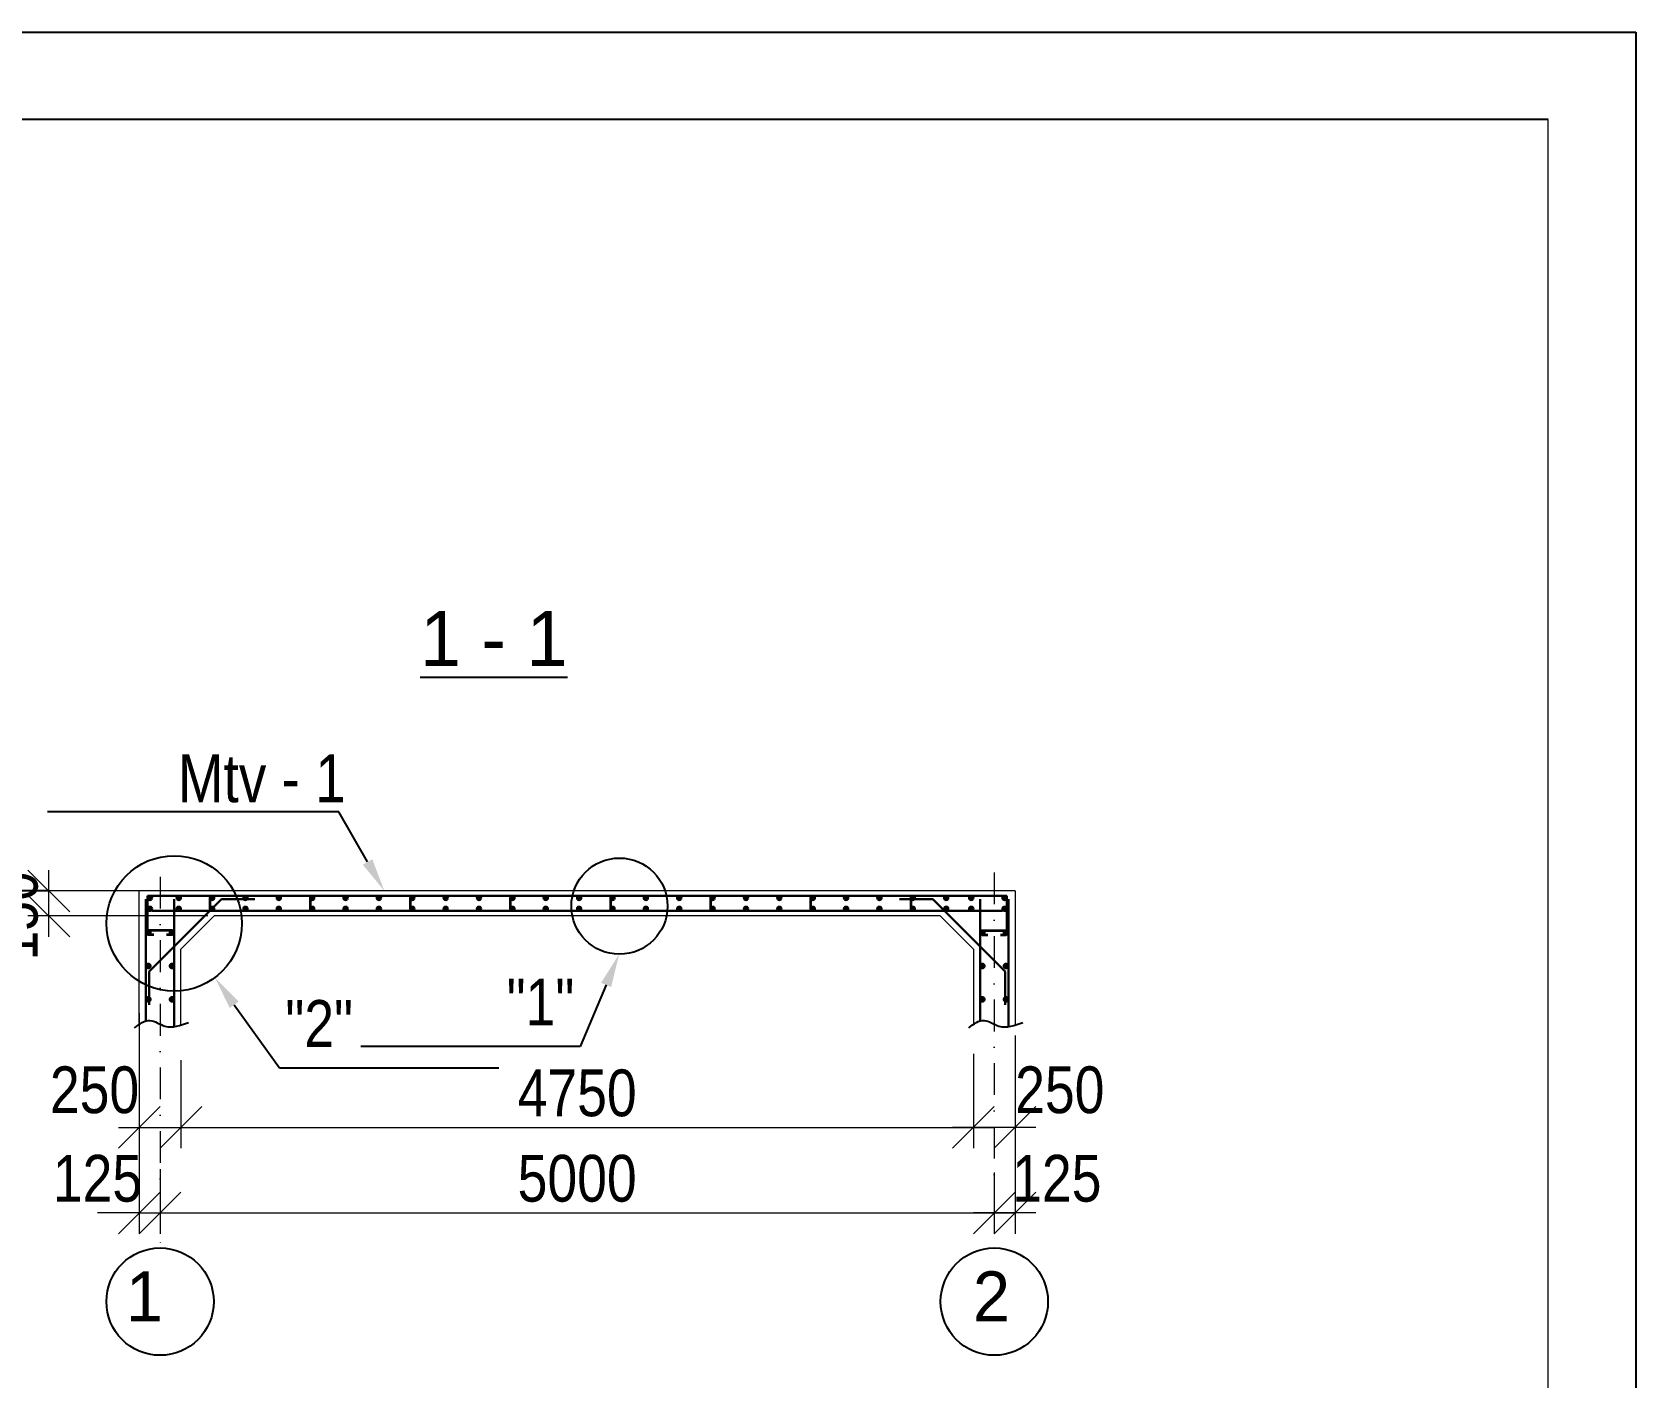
# Model space of a CAD drawing. Header units: millimetres. Extents: x 1067644 to 1117794, y -913136 to -692535.
# Drawn here: x 1108181 to 1117794, y -826706 to -818640 of the extents above; entities that cross this region are included whole.
import ezdxf
from ezdxf import colors
from ezdxf.entities.mleader import LeaderData, LeaderLine
from ezdxf.math import Vec2, Vec3

# ---------------------------------------------------------------- set-up
doc = ezdxf.new("R2010")
doc.units = ezdxf.units.MM
doc.linetypes.add('DASHDOT', pattern=[25.4, 12.7, -6.35, 0, -6.35])
doc.layers.add('Layer3', color=7, linetype='Continuous', lineweight=13)
doc.styles.get("Standard").update_dxf_attribs({"font": 'a3ar(la).ttf'})
doc.styles.add('style3', font='ARIAAL_.TTF', dxfattribs={"height": 300})
doc.styles.add('style6', font='ARIALN.TTF', dxfattribs={"height": 300})
doc.styles.add('yazitipi', font='ARIALN.TTF')
doc.dimstyles.new('sevda', dxfattribs={"dimscale": 100, "dimtxt": 2.8, "dimasz": 2.5, "dimexe": 1.25, "dimexo": 0.625, "dimtad": 1, "dimtxsty": 'yazitipi', "dimblk": 'OBLIQUE', "dimcen": 2.5, "dimdle": 1.25, "dimclrd": 253, "dimclre": 253, "dimclrt": 73, "dimaunit": 1, "dimadec": 3, "dimazin": 0, "dimtfac": 1, "dimtmove": 1, "dimatfit": 3, "dimfxl": 1, "dimlwd": 13, "dimlwe": 13, "dimarcsym": 0})

# ---------------------------------------------------------------- blocks, each defined once
blk = doc.blocks.new('_Oblique')
at = {"color": 0, "linetype": 'ByBlock', "lineweight": -2}
blk.add_line((-0.5, -0.5), (0.5, 0.5), dxfattribs=at)
blk = doc.blocks.new('*D21')
at = {"color": 253, "lineweight": 13, "ltscale": 5, "transparency": 16777216}
for p, q in [((1108948.1, -825456.2), (1108948.1, -825842.1)), ((1113948.1, -825475.4), (1113948.1, -825842.1)), ((1108823.1, -825717.1), (1114073.1, -825717.1))]:
    blk.add_line(p, q, dxfattribs=at)
at = {"layer": 'Defpoints', "color": 0, "ltscale": 5, "transparency": 16777216}
for p in [(1108948.1, -825393.7), (1113948.1, -825412.9), (1113948.1, -825717.1)]:
    blk.add_point(p, dxfattribs=at)
at = {"color": 253, "lineweight": 13, "ltscale": 5, "transparency": 16777216, "xscale": 250, "yscale": 250, "zscale": 250, "rotation": 180}
blk.add_blockref('_Oblique', (1108948.1, -825717.1), dxfattribs=at)
at = {"color": 253, "lineweight": 13, "ltscale": 5, "transparency": 16777216, "xscale": 250, "yscale": 250, "zscale": 250}
blk.add_blockref('_Oblique', (1113948.1, -825717.1), dxfattribs=at)
at = {"color": 73, "ltscale": 5, "transparency": 16777216, "insert": (1111448.1, -825511.7), "char_height": 280, "attachment_point": 5, "style": 'yazitipi'}
blk.add_mtext('5000', dxfattribs=at)
blk = doc.blocks.new('*D22')
at = {"color": 253, "lineweight": 13, "ltscale": 15, "transparency": 16777216}
for p, q in [((1108823.1, -824520.4), (1108823.1, -825842.1)), ((1108948.1, -825554.7), (1108948.1, -825842.1)), ((1108823.1, -825717.1), (1108573.1, -825717.1)), ((1108823.1, -825717.1), (1108948.1, -825717.1)), ((1108948.1, -825717.1), (1109198.1, -825717.1))]:
    blk.add_line(p, q, dxfattribs=at)
at = {"layer": 'Defpoints', "color": 0, "ltscale": 15, "transparency": 16777216}
for p in [(1108823.1, -824457.9), (1108948.1, -825492.2), (1108948.1, -825717.1)]:
    blk.add_point(p, dxfattribs=at)
at = {"color": 253, "lineweight": 13, "ltscale": 15, "transparency": 16777216, "xscale": 250, "yscale": 250, "zscale": 250}
blk.add_blockref('_Oblique', (1108823.1, -825717.1), dxfattribs=at)
at = {"color": 253, "lineweight": 13, "ltscale": 15, "transparency": 16777216, "xscale": 250, "yscale": 250, "zscale": 250, "rotation": 180}
blk.add_blockref('_Oblique', (1108948.1, -825717.1), dxfattribs=at)
at = {"color": 73, "ltscale": 15, "transparency": 16777216, "insert": (1108573.1, -825511.7), "char_height": 280, "attachment_point": 5, "style": 'yazitipi'}
blk.add_mtext('125', dxfattribs=at)
blk = doc.blocks.new('*D23')
at = {"color": 253, "lineweight": 13, "ltscale": 15, "transparency": 16777216}
for p, q in [((1114073.1, -824654.5), (1114073.1, -825842.1)), ((1113948.1, -825475.4), (1113948.1, -825842.1)), ((1114198.1, -825717.1), (1113823.1, -825717.1))]:
    blk.add_line(p, q, dxfattribs=at)
at = {"layer": 'Defpoints', "color": 0, "ltscale": 15, "transparency": 16777216}
for p in [(1114073.1, -824592), (1113948.1, -825412.9), (1113948.1, -825717.1)]:
    blk.add_point(p, dxfattribs=at)
at = {"color": 253, "lineweight": 13, "ltscale": 15, "transparency": 16777216, "xscale": 250, "yscale": 250, "zscale": 250, "rotation": 180}
blk.add_blockref('_Oblique', (1113948.1, -825717.1), dxfattribs=at)
at = {"color": 253, "lineweight": 13, "ltscale": 15, "transparency": 16777216, "xscale": 250, "yscale": 250, "zscale": 250}
blk.add_blockref('_Oblique', (1114073.1, -825717.1), dxfattribs=at)
at = {"color": 73, "ltscale": 15, "transparency": 16777216, "insert": (1114323.1, -825511.7), "char_height": 280, "attachment_point": 5, "style": 'yazitipi'}
blk.add_mtext('125', dxfattribs=at)
blk = doc.blocks.new('*D24')
at = {"color": 253, "lineweight": 13, "ltscale": 15, "transparency": 16777216}
for p, q in [((1108281.4, -824062.3), (1108281.4, -823662.3)), ((1109210.6, -823787.3), (1108156.4, -823787.3)), ((1109235.2, -823937.3), (1108156.4, -823937.3))]:
    blk.add_line(p, q, dxfattribs=at)
at = {"layer": 'Defpoints', "color": 0, "ltscale": 15, "transparency": 16777216}
for p in [(1108281.4, -823787.3), (1109273.1, -823787.3), (1109297.7, -823937.3)]:
    blk.add_point(p, dxfattribs=at)
at = {"color": 253, "lineweight": 13, "ltscale": 15, "transparency": 16777216, "xscale": 250, "yscale": 250, "zscale": 250}
for p, rotation in [((1108281.4, -823787.3), 90), ((1108281.4, -823937.3), 270)]:
    blk.add_blockref('_Oblique', p, dxfattribs=dict(at, rotation=rotation))
at = {"color": 73, "ltscale": 15, "transparency": 16777216, "insert": (1108075.9, -823937.3), "char_height": 280, "attachment_point": 5, "rotation": 90, "style": 'yazitipi'}
blk.add_mtext('150', dxfattribs=at)
blk = doc.blocks.new('*D43')
at = {"color": 253, "lineweight": 13, "ltscale": 15, "transparency": 16777216}
for p, q in [((1109073.1, -824801.7), (1109073.1, -825330.3)), ((1108823.1, -824852), (1108823.1, -825330.3)), ((1108698.1, -825205.3), (1109198.1, -825205.3))]:
    blk.add_line(p, q, dxfattribs=at)
at = {"layer": 'Defpoints', "color": 0, "ltscale": 15, "transparency": 16777216}
for p in [(1108823.1, -824789.5), (1109073.1, -824739.2), (1109073.1, -825205.3)]:
    blk.add_point(p, dxfattribs=at)
at = {"color": 253, "lineweight": 13, "ltscale": 15, "transparency": 16777216, "xscale": 250, "yscale": 250, "zscale": 250, "rotation": 180}
blk.add_blockref('_Oblique', (1108823.1, -825205.3), dxfattribs=at)
at = {"color": 253, "lineweight": 13, "ltscale": 15, "transparency": 16777216, "xscale": 250, "yscale": 250, "zscale": 250}
blk.add_blockref('_Oblique', (1109073.1, -825205.3), dxfattribs=at)
at = {"color": 73, "ltscale": 15, "transparency": 16777216, "insert": (1108555.4, -824981.4), "char_height": 280, "attachment_point": 5, "style": 'yazitipi'}
blk.add_mtext('250', dxfattribs=at)
blk = doc.blocks.new('*D44')
at = {"color": 253, "lineweight": 13, "ltscale": 15, "transparency": 16777216}
for p, q in [((1113823.1, -824764.6), (1113823.1, -825330.3)), ((1109073.1, -824852), (1109073.1, -825330.3)), ((1108948.1, -825205.3), (1113948.1, -825205.3))]:
    blk.add_line(p, q, dxfattribs=at)
at = {"layer": 'Defpoints', "color": 0, "ltscale": 15, "transparency": 16777216}
for p in [(1113823.1, -824702.1), (1109073.1, -824789.5), (1113823.1, -825205.3)]:
    blk.add_point(p, dxfattribs=at)
at = {"color": 253, "lineweight": 13, "ltscale": 15, "transparency": 16777216, "xscale": 250, "yscale": 250, "zscale": 250, "rotation": 180}
blk.add_blockref('_Oblique', (1109073.1, -825205.3), dxfattribs=at)
at = {"color": 253, "lineweight": 13, "ltscale": 15, "transparency": 16777216, "xscale": 250, "yscale": 250, "zscale": 250}
blk.add_blockref('_Oblique', (1113823.1, -825205.3), dxfattribs=at)
at = {"color": 73, "ltscale": 15, "transparency": 16777216, "insert": (1111448.1, -824999.8), "char_height": 280, "attachment_point": 5, "style": 'yazitipi'}
blk.add_mtext('4750', dxfattribs=at)
blk = doc.blocks.new('*D45')
at = {"color": 253, "lineweight": 13, "ltscale": 15, "transparency": 16777216}
for p, q in [((1113823.1, -824801.7), (1113823.1, -825330.3)), ((1114073.1, -824852), (1114073.1, -825330.3)), ((1114198.1, -825205.3), (1113698.1, -825205.3))]:
    blk.add_line(p, q, dxfattribs=at)
at = {"layer": 'Defpoints', "color": 0, "ltscale": 15, "transparency": 16777216}
for p in [(1113823.1, -824739.2), (1114073.1, -824789.5), (1113823.1, -825205.3)]:
    blk.add_point(p, dxfattribs=at)
at = {"color": 253, "lineweight": 13, "ltscale": 15, "transparency": 16777216, "xscale": 250, "yscale": 250, "zscale": 250, "rotation": 180}
blk.add_blockref('_Oblique', (1113823.1, -825205.3), dxfattribs=at)
at = {"color": 253, "lineweight": 13, "ltscale": 15, "transparency": 16777216, "xscale": 250, "yscale": 250, "zscale": 250}
blk.add_blockref('_Oblique', (1114073.1, -825205.3), dxfattribs=at)
at = {"color": 73, "ltscale": 15, "transparency": 16777216, "insert": (1114340.9, -824981.4), "char_height": 280, "attachment_point": 5, "style": 'yazitipi'}
blk.add_mtext('250', dxfattribs=at)
blk = doc.blocks.new('ntnntyht')
at = {"lineweight": 25}
for p, q in [((1961564.2, -20954.7), (2003567.4, -20954.7)), ((2003567.4, -20954.7), (2003567.4, -50628.5))]:
    blk.add_line(p, q, dxfattribs=at)
at = {"lineweight": 25, "ltscale": 15}
blk.add_line((2003044.9, -21477.1), (1963653.3, -21477.1), dxfattribs=at)
at = {"lineweight": 5, "ltscale": 15}
blk.add_line((2003044.9, -50106.1), (2003044.9, -21477.1), dxfattribs=at)

msp = doc.modelspace()

# ---------------------------------------------------------------- hatches: boundary and pattern name
at = {"lineweight": 9, "ltscale": 15}
h = msp.add_hatch(dxfattribs=at)
h.set_pattern_fill('ANGLE', color=256, scale=0.95)
h.set_pattern_definition([(0, (153122.5304, -101881.156), (0, 6.63575), [4.826, -1.80975]), (90, (153122.5304, -101881.156), (-6.63575, 4e-16), [4.826, -1.80975])])
edge = h.paths.add_edge_path()
edge.add_arc((1108887.108, -823830.03), 12.714, 0, 360)
h = msp.add_hatch(dxfattribs=at)
h.set_pattern_fill('ANGLE', color=256, scale=0.95)
h.set_pattern_definition([(0, (153295.34, -101881.156), (0, 6.63575), [4.826, -1.80975]), (90, (153295.34, -101881.156), (-6.63575, 4e-16), [4.826, -1.80975])])
edge = h.paths.add_edge_path()
edge.add_arc((1109059.918, -823830.03), 12.714, 0, 360)
h = msp.add_hatch(dxfattribs=at)
h.set_pattern_fill('ANGLE', color=256, scale=0.95)
h.set_pattern_definition([(0, (153495.34, -101881.156), (0, 6.63575), [4.826, -1.80975]), (90, (153495.34, -101881.156), (-6.63575, 4e-16), [4.826, -1.80975])])
edge = h.paths.add_edge_path()
edge.add_arc((1109259.918, -823830.03), 12.714, 0, 360)
h = msp.add_hatch(dxfattribs=at)
h.set_pattern_fill('ANGLE', color=256, scale=0.95)
h.set_pattern_definition([(0, (153695.34, -101881.156), (0, 6.63575), [4.826, -1.80975]), (90, (153695.34, -101881.156), (-6.63575, 4e-16), [4.826, -1.80975])])
edge = h.paths.add_edge_path()
edge.add_arc((1109459.918, -823830.03), 12.714, 0, 360)
h = msp.add_hatch(dxfattribs=at)
h.set_pattern_fill('ANGLE', color=256, scale=0.95)
h.set_pattern_definition([(0, (153895.34, -101881.156), (0, 6.63575), [4.826, -1.80975]), (90, (153895.34, -101881.156), (-6.63575, 4e-16), [4.826, -1.80975])])
edge = h.paths.add_edge_path()
edge.add_arc((1109659.918, -823830.03), 12.714, 0, 360)
h = msp.add_hatch(dxfattribs=at)
h.set_pattern_fill('ANGLE', color=256, scale=0.95)
h.set_pattern_definition([(0, (154095.34, -101881.156), (0, 6.63575), [4.826, -1.80975]), (90, (154095.34, -101881.156), (-6.63575, 4e-16), [4.826, -1.80975])])
edge = h.paths.add_edge_path()
edge.add_arc((1109859.918, -823830.03), 12.714, 0, 360)
h = msp.add_hatch(dxfattribs=at)
h.set_pattern_fill('ANGLE', color=256, scale=0.95)
h.set_pattern_definition([(0, (154295.34, -101881.156), (0, 6.63575), [4.826, -1.80975]), (90, (154295.34, -101881.156), (-6.63575, 4e-16), [4.826, -1.80975])])
edge = h.paths.add_edge_path()
edge.add_arc((1110059.918, -823830.03), 12.714, 0, 360)
h = msp.add_hatch(dxfattribs=at)
h.set_pattern_fill('ANGLE', color=256, scale=0.95)
h.set_pattern_definition([(0, (154495.34, -101881.156), (0, 6.63575), [4.826, -1.80975]), (90, (154495.34, -101881.156), (-6.63575, 4e-16), [4.826, -1.80975])])
edge = h.paths.add_edge_path()
edge.add_arc((1110259.918, -823830.03), 12.714, 0, 360)
h = msp.add_hatch(dxfattribs=at)
h.set_pattern_fill('ANGLE', color=256, scale=0.95)
h.set_pattern_definition([(0, (154695.34, -101881.156), (0, 6.63575), [4.826, -1.80975]), (90, (154695.34, -101881.156), (-6.63575, 4e-16), [4.826, -1.80975])])
edge = h.paths.add_edge_path()
edge.add_arc((1110459.918, -823830.03), 12.714, 0, 360)
h = msp.add_hatch(dxfattribs=at)
h.set_pattern_fill('ANGLE', color=256, scale=0.95)
h.set_pattern_definition([(0, (154895.34, -101881.156), (0, 6.63575), [4.826, -1.80975]), (90, (154895.34, -101881.156), (-6.63575, 4e-16), [4.826, -1.80975])])
edge = h.paths.add_edge_path()
edge.add_arc((1110659.918, -823830.03), 12.714, 0, 360)
h = msp.add_hatch(dxfattribs=at)
h.set_pattern_fill('ANGLE', color=256, scale=0.95)
h.set_pattern_definition([(0, (155095.34, -101881.156), (0, 6.63575), [4.826, -1.80975]), (90, (155095.34, -101881.156), (-6.63575, 4e-16), [4.826, -1.80975])])
edge = h.paths.add_edge_path()
edge.add_arc((1110859.918, -823830.03), 12.714, 0, 360)
h = msp.add_hatch(dxfattribs=at)
h.set_pattern_fill('ANGLE', color=256, scale=0.95)
h.set_pattern_definition([(0, (155295.34, -101881.156), (0, 6.63575), [4.826, -1.80975]), (90, (155295.34, -101881.156), (-6.63575, 4e-16), [4.826, -1.80975])])
edge = h.paths.add_edge_path()
edge.add_arc((1111059.918, -823830.03), 12.714, 0, 360)
h = msp.add_hatch(dxfattribs=at)
h.set_pattern_fill('ANGLE', color=256, scale=0.95)
h.set_pattern_definition([(0, (155495.34, -101881.156), (0, 6.63575), [4.826, -1.80975]), (90, (155495.34, -101881.156), (-6.63575, 4e-16), [4.826, -1.80975])])
edge = h.paths.add_edge_path()
edge.add_arc((1111259.918, -823830.03), 12.714, 0, 360)
h = msp.add_hatch(dxfattribs=at)
h.set_pattern_fill('ANGLE', color=256, scale=0.95)
h.set_pattern_definition([(0, (155695.34, -101881.156), (0, 6.63575), [4.826, -1.80975]), (90, (155695.34, -101881.156), (-6.63575, 4e-16), [4.826, -1.80975])])
edge = h.paths.add_edge_path()
edge.add_arc((1111459.918, -823830.03), 12.714, 0, 360)
h = msp.add_hatch(dxfattribs=at)
h.set_pattern_fill('ANGLE', color=256, scale=0.95)
h.set_pattern_definition([(0, (155895.34, -101881.156), (0, 6.63575), [4.826, -1.80975]), (90, (155895.34, -101881.156), (-6.63575, 4e-16), [4.826, -1.80975])])
edge = h.paths.add_edge_path()
edge.add_arc((1111659.918, -823830.03), 12.714, 0, 360)
h = msp.add_hatch(dxfattribs=at)
h.set_pattern_fill('ANGLE', color=256, scale=0.95)
h.set_pattern_definition([(0, (156095.34, -101881.156), (0, 6.63575), [4.826, -1.80975]), (90, (156095.34, -101881.156), (-6.63575, 4e-16), [4.826, -1.80975])])
edge = h.paths.add_edge_path()
edge.add_arc((1111859.918, -823830.03), 12.714, 0, 360)
h = msp.add_hatch(dxfattribs=at)
h.set_pattern_fill('ANGLE', color=256, scale=0.95)
h.set_pattern_definition([(0, (156295.34, -101881.156), (0, 6.63575), [4.826, -1.80975]), (90, (156295.34, -101881.156), (-6.63575, 4e-16), [4.826, -1.80975])])
edge = h.paths.add_edge_path()
edge.add_arc((1112059.918, -823830.03), 12.714, 0, 360)
h = msp.add_hatch(dxfattribs=at)
h.set_pattern_fill('ANGLE', color=256, scale=0.95)
h.set_pattern_definition([(0, (156495.34, -101881.156), (0, 6.63575), [4.826, -1.80975]), (90, (156495.34, -101881.156), (-6.63575, 4e-16), [4.826, -1.80975])])
edge = h.paths.add_edge_path()
edge.add_arc((1112259.918, -823830.03), 12.714, 0, 360)
h = msp.add_hatch(dxfattribs=at)
h.set_pattern_fill('ANGLE', color=256, scale=0.95)
h.set_pattern_definition([(0, (156695.34, -101881.156), (0, 6.63575), [4.826, -1.80975]), (90, (156695.34, -101881.156), (-6.63575, 4e-16), [4.826, -1.80975])])
edge = h.paths.add_edge_path()
edge.add_arc((1112459.918, -823830.03), 12.714, 0, 360)
h = msp.add_hatch(dxfattribs=at)
h.set_pattern_fill('ANGLE', color=256, scale=0.95)
h.set_pattern_definition([(0, (156895.34, -101881.156), (0, 6.63575), [4.826, -1.80975]), (90, (156895.34, -101881.156), (-6.63575, 4e-16), [4.826, -1.80975])])
edge = h.paths.add_edge_path()
edge.add_arc((1112659.918, -823830.03), 12.714, 0, 360)
h = msp.add_hatch(dxfattribs=at)
h.set_pattern_fill('ANGLE', color=256, scale=0.95)
h.set_pattern_definition([(0, (157095.34, -101881.156), (0, 6.63575), [4.826, -1.80975]), (90, (157095.34, -101881.156), (-6.63575, 4e-16), [4.826, -1.80975])])
edge = h.paths.add_edge_path()
edge.add_arc((1112859.918, -823830.03), 12.714, 0, 360)
h = msp.add_hatch(dxfattribs=at)
h.set_pattern_fill('ANGLE', color=256, scale=0.95)
h.set_pattern_definition([(0, (157295.34, -101881.156), (0, 6.63575), [4.826, -1.80975]), (90, (157295.34, -101881.156), (-6.63575, 4e-16), [4.826, -1.80975])])
edge = h.paths.add_edge_path()
edge.add_arc((1113059.918, -823830.03), 12.714, 0, 360)
h = msp.add_hatch(dxfattribs=at)
h.set_pattern_fill('ANGLE', color=256, scale=0.95)
h.set_pattern_definition([(0, (157495.34, -101881.156), (0, 6.63575), [4.826, -1.80975]), (90, (157495.34, -101881.156), (-6.63575, 4e-16), [4.826, -1.80975])])
edge = h.paths.add_edge_path()
edge.add_arc((1113259.918, -823830.03), 12.714, 0, 360)
h = msp.add_hatch(dxfattribs=at)
h.set_pattern_fill('ANGLE', color=256, scale=0.95)
h.set_pattern_definition([(0, (157695.34, -101881.156), (0, 6.63575), [4.826, -1.80975]), (90, (157695.34, -101881.156), (-6.63575, 4e-16), [4.826, -1.80975])])
edge = h.paths.add_edge_path()
edge.add_arc((1113459.918, -823830.03), 12.714, 0, 360)
h = msp.add_hatch(dxfattribs=at)
h.set_pattern_fill('ANGLE', color=256, scale=0.95)
h.set_pattern_definition([(0, (157895.34, -101881.156), (0, 6.63575), [4.826, -1.80975]), (90, (157895.34, -101881.156), (-6.63575, 4e-16), [4.826, -1.80975])])
edge = h.paths.add_edge_path()
edge.add_arc((1113659.918, -823830.03), 12.714, 0, 360)
h = msp.add_hatch(dxfattribs=at)
h.set_pattern_fill('ANGLE', color=256, scale=0.95)
h.set_pattern_definition([(0, (158045.34, -101881.156), (0, 6.63575), [4.826, -1.80975]), (90, (158045.34, -101881.156), (-6.63575, 4e-16), [4.826, -1.80975])])
edge = h.paths.add_edge_path()
edge.add_arc((1113809.918, -823830.03), 12.714, 0, 360)
h = msp.add_hatch(dxfattribs=at)
h.set_pattern_fill('ANGLE', color=256, scale=0.95)
h.set_pattern_definition([(0, (158245.34, -101881.156), (0, 6.63575), [4.826, -1.80975]), (90, (158245.34, -101881.156), (-6.63575, 4e-16), [4.826, -1.80975])])
edge = h.paths.add_edge_path()
edge.add_arc((1114009.918, -823830.03), 12.714, 0, 360)
h = msp.add_hatch(dxfattribs=at)
h.set_pattern_fill('ANGLE', color=256, scale=0.95)
h.set_pattern_definition([(0, (153122.5304, -101945.727), (0, 6.63575), [4.826, -1.80975]), (90, (153122.5304, -101945.727), (-6.63575, 4e-16), [4.826, -1.80975])])
edge = h.paths.add_edge_path()
edge.add_arc((1108887.108, -823894.601), 12.714, 0, 360)
h = msp.add_hatch(dxfattribs=at)
h.set_pattern_fill('ANGLE', color=256, scale=0.95)
h.set_pattern_definition([(0, (153295.34, -101945.727), (0, 6.63575), [4.826, -1.80975]), (90, (153295.34, -101945.727), (-6.63575, 4e-16), [4.826, -1.80975])])
edge = h.paths.add_edge_path()
edge.add_arc((1109059.918, -823894.601), 12.714, 0, 360)
h = msp.add_hatch(dxfattribs=at)
h.set_pattern_fill('ANGLE', color=256, scale=0.95)
h.set_pattern_definition([(0, (153495.34, -101945.727), (0, 6.63575), [4.826, -1.80975]), (90, (153495.34, -101945.727), (-6.63575, 4e-16), [4.826, -1.80975])])
edge = h.paths.add_edge_path()
edge.add_arc((1109259.918, -823894.601), 12.714, 0, 360)
h = msp.add_hatch(dxfattribs=at)
h.set_pattern_fill('ANGLE', color=256, scale=0.95)
h.set_pattern_definition([(0, (153695.34, -101945.727), (0, 6.63575), [4.826, -1.80975]), (90, (153695.34, -101945.727), (-6.63575, 4e-16), [4.826, -1.80975])])
edge = h.paths.add_edge_path()
edge.add_arc((1109459.918, -823894.601), 12.714, 0, 360)
h = msp.add_hatch(dxfattribs=at)
h.set_pattern_fill('ANGLE', color=256, scale=0.95)
h.set_pattern_definition([(0, (153895.34, -101945.727), (0, 6.63575), [4.826, -1.80975]), (90, (153895.34, -101945.727), (-6.63575, 4e-16), [4.826, -1.80975])])
edge = h.paths.add_edge_path()
edge.add_arc((1109659.918, -823894.601), 12.714, 0, 360)
h = msp.add_hatch(dxfattribs=at)
h.set_pattern_fill('ANGLE', color=256, scale=0.95)
h.set_pattern_definition([(0, (154095.34, -101945.727), (0, 6.63575), [4.826, -1.80975]), (90, (154095.34, -101945.727), (-6.63575, 4e-16), [4.826, -1.80975])])
edge = h.paths.add_edge_path()
edge.add_arc((1109859.918, -823894.601), 12.714, 0, 360)
h = msp.add_hatch(dxfattribs=at)
h.set_pattern_fill('ANGLE', color=256, scale=0.95)
h.set_pattern_definition([(0, (154295.34, -101945.727), (0, 6.63575), [4.826, -1.80975]), (90, (154295.34, -101945.727), (-6.63575, 4e-16), [4.826, -1.80975])])
edge = h.paths.add_edge_path()
edge.add_arc((1110059.918, -823894.601), 12.714, 0, 360)
h = msp.add_hatch(dxfattribs=at)
h.set_pattern_fill('ANGLE', color=256, scale=0.95)
h.set_pattern_definition([(0, (154495.34, -101945.727), (0, 6.63575), [4.826, -1.80975]), (90, (154495.34, -101945.727), (-6.63575, 4e-16), [4.826, -1.80975])])
edge = h.paths.add_edge_path()
edge.add_arc((1110259.918, -823894.601), 12.714, 0, 360)
h = msp.add_hatch(dxfattribs=at)
h.set_pattern_fill('ANGLE', color=256, scale=0.95)
h.set_pattern_definition([(0, (154695.34, -101945.727), (0, 6.63575), [4.826, -1.80975]), (90, (154695.34, -101945.727), (-6.63575, 4e-16), [4.826, -1.80975])])
edge = h.paths.add_edge_path()
edge.add_arc((1110459.918, -823894.601), 12.714, 0, 360)
h = msp.add_hatch(dxfattribs=at)
h.set_pattern_fill('ANGLE', color=256, scale=0.95)
h.set_pattern_definition([(0, (154895.34, -101945.727), (0, 6.63575), [4.826, -1.80975]), (90, (154895.34, -101945.727), (-6.63575, 4e-16), [4.826, -1.80975])])
edge = h.paths.add_edge_path()
edge.add_arc((1110659.918, -823894.601), 12.714, 0, 360)
h = msp.add_hatch(dxfattribs=at)
h.set_pattern_fill('ANGLE', color=256, scale=0.95)
h.set_pattern_definition([(0, (155095.34, -101945.727), (0, 6.63575), [4.826, -1.80975]), (90, (155095.34, -101945.727), (-6.63575, 4e-16), [4.826, -1.80975])])
edge = h.paths.add_edge_path()
edge.add_arc((1110859.918, -823894.601), 12.714, 0, 360)
h = msp.add_hatch(dxfattribs=at)
h.set_pattern_fill('ANGLE', color=256, scale=0.95)
h.set_pattern_definition([(0, (155295.34, -101945.727), (0, 6.63575), [4.826, -1.80975]), (90, (155295.34, -101945.727), (-6.63575, 4e-16), [4.826, -1.80975])])
edge = h.paths.add_edge_path()
edge.add_arc((1111059.918, -823894.601), 12.714, 0, 360)
h = msp.add_hatch(dxfattribs=at)
h.set_pattern_fill('ANGLE', color=256, scale=0.95)
h.set_pattern_definition([(0, (155495.34, -101945.727), (0, 6.63575), [4.826, -1.80975]), (90, (155495.34, -101945.727), (-6.63575, 4e-16), [4.826, -1.80975])])
edge = h.paths.add_edge_path()
edge.add_arc((1111259.918, -823894.601), 12.714, 0, 360)
h = msp.add_hatch(dxfattribs=at)
h.set_pattern_fill('ANGLE', color=256, scale=0.95)
h.set_pattern_definition([(0, (155695.34, -101945.727), (0, 6.63575), [4.826, -1.80975]), (90, (155695.34, -101945.727), (-6.63575, 4e-16), [4.826, -1.80975])])
edge = h.paths.add_edge_path()
edge.add_arc((1111459.918, -823894.601), 12.714, 0, 360)
h = msp.add_hatch(dxfattribs=at)
h.set_pattern_fill('ANGLE', color=256, scale=0.95)
h.set_pattern_definition([(0, (155895.34, -101945.727), (0, 6.63575), [4.826, -1.80975]), (90, (155895.34, -101945.727), (-6.63575, 4e-16), [4.826, -1.80975])])
edge = h.paths.add_edge_path()
edge.add_arc((1111659.918, -823894.601), 12.714, 0, 360)
h = msp.add_hatch(dxfattribs=at)
h.set_pattern_fill('ANGLE', color=256, scale=0.95)
h.set_pattern_definition([(0, (156095.34, -101945.727), (0, 6.63575), [4.826, -1.80975]), (90, (156095.34, -101945.727), (-6.63575, 4e-16), [4.826, -1.80975])])
edge = h.paths.add_edge_path()
edge.add_arc((1111859.918, -823894.601), 12.714, 0, 360)
h = msp.add_hatch(dxfattribs=at)
h.set_pattern_fill('ANGLE', color=256, scale=0.95)
h.set_pattern_definition([(0, (156295.34, -101945.727), (0, 6.63575), [4.826, -1.80975]), (90, (156295.34, -101945.727), (-6.63575, 4e-16), [4.826, -1.80975])])
edge = h.paths.add_edge_path()
edge.add_arc((1112059.918, -823894.601), 12.714, 0, 360)
h = msp.add_hatch(dxfattribs=at)
h.set_pattern_fill('ANGLE', color=256, scale=0.95)
h.set_pattern_definition([(0, (156495.34, -101945.727), (0, 6.63575), [4.826, -1.80975]), (90, (156495.34, -101945.727), (-6.63575, 4e-16), [4.826, -1.80975])])
edge = h.paths.add_edge_path()
edge.add_arc((1112259.918, -823894.601), 12.714, 0, 360)
h = msp.add_hatch(dxfattribs=at)
h.set_pattern_fill('ANGLE', color=256, scale=0.95)
h.set_pattern_definition([(0, (156695.34, -101945.727), (0, 6.63575), [4.826, -1.80975]), (90, (156695.34, -101945.727), (-6.63575, 4e-16), [4.826, -1.80975])])
edge = h.paths.add_edge_path()
edge.add_arc((1112459.918, -823894.601), 12.714, 0, 360)
h = msp.add_hatch(dxfattribs=at)
h.set_pattern_fill('ANGLE', color=256, scale=0.95)
h.set_pattern_definition([(0, (156895.34, -101945.727), (0, 6.63575), [4.826, -1.80975]), (90, (156895.34, -101945.727), (-6.63575, 4e-16), [4.826, -1.80975])])
edge = h.paths.add_edge_path()
edge.add_arc((1112659.918, -823894.601), 12.714, 0, 360)
h = msp.add_hatch(dxfattribs=at)
h.set_pattern_fill('ANGLE', color=256, scale=0.95)
h.set_pattern_definition([(0, (157095.34, -101945.727), (0, 6.63575), [4.826, -1.80975]), (90, (157095.34, -101945.727), (-6.63575, 4e-16), [4.826, -1.80975])])
edge = h.paths.add_edge_path()
edge.add_arc((1112859.918, -823894.601), 12.714, 0, 360)
h = msp.add_hatch(dxfattribs=at)
h.set_pattern_fill('ANGLE', color=256, scale=0.95)
h.set_pattern_definition([(0, (157295.34, -101945.727), (0, 6.63575), [4.826, -1.80975]), (90, (157295.34, -101945.727), (-6.63575, 4e-16), [4.826, -1.80975])])
edge = h.paths.add_edge_path()
edge.add_arc((1113059.918, -823894.601), 12.714, 0, 360)
h = msp.add_hatch(dxfattribs=at)
h.set_pattern_fill('ANGLE', color=256, scale=0.95)
h.set_pattern_definition([(0, (157495.34, -101945.727), (0, 6.63575), [4.826, -1.80975]), (90, (157495.34, -101945.727), (-6.63575, 4e-16), [4.826, -1.80975])])
edge = h.paths.add_edge_path()
edge.add_arc((1113259.918, -823894.601), 12.714, 0, 360)
h = msp.add_hatch(dxfattribs=at)
h.set_pattern_fill('ANGLE', color=256, scale=0.95)
h.set_pattern_definition([(0, (157695.34, -101945.727), (0, 6.63575), [4.826, -1.80975]), (90, (157695.34, -101945.727), (-6.63575, 4e-16), [4.826, -1.80975])])
edge = h.paths.add_edge_path()
edge.add_arc((1113459.918, -823894.601), 12.714, 0, 360)
h = msp.add_hatch(dxfattribs=at)
h.set_pattern_fill('ANGLE', color=256, scale=0.95)
h.set_pattern_definition([(0, (157895.34, -101945.727), (0, 6.63575), [4.826, -1.80975]), (90, (157895.34, -101945.727), (-6.63575, 4e-16), [4.826, -1.80975])])
edge = h.paths.add_edge_path()
edge.add_arc((1113659.918, -823894.601), 12.714, 0, 360)
h = msp.add_hatch(dxfattribs=at)
h.set_pattern_fill('ANGLE', color=256, scale=0.95)
h.set_pattern_definition([(0, (158045.34, -101945.727), (0, 6.63575), [4.826, -1.80975]), (90, (158045.34, -101945.727), (-6.63575, 4e-16), [4.826, -1.80975])])
edge = h.paths.add_edge_path()
edge.add_arc((1113809.918, -823894.601), 12.714, 0, 360)
h = msp.add_hatch(dxfattribs=at)
h.set_pattern_fill('ANGLE', color=256, scale=0.95)
h.set_pattern_definition([(0, (158245.34, -101945.727), (0, 6.63575), [4.826, -1.80975]), (90, (158245.34, -101945.727), (-6.63575, 4e-16), [4.826, -1.80975])])
edge = h.paths.add_edge_path()
edge.add_arc((1114009.918, -823894.601), 12.714, 0, 360)
h = msp.add_hatch(dxfattribs=at)
h.set_pattern_fill('ANGLE', color=256)
h.set_pattern_definition([(0, (107200.616, -64091.132), (0, 6.985), [5.08, -1.905]), (90, (107200.616, -64091.132), (-6.985, 4e-16), [5.08, -1.905])])
edge = h.paths.add_edge_path()
edge.add_arc((1108877.677, -824037.315), 13.384, 0, 360)
h = msp.add_hatch(dxfattribs=at)
h.set_pattern_fill('ANGLE', color=256)
h.set_pattern_definition([(0, (107058.5415, -64091.132), (0, 6.985), [5.08, -1.905]), (90, (107058.5415, -64091.132), (-6.985, 4e-16), [5.08, -1.905])])
edge = h.paths.add_edge_path()
edge.add_arc((1109019.751, -824037.315), 13.384, 0, 360)
h = msp.add_hatch(dxfattribs=at)
h.set_pattern_fill('ANGLE', color=256)
h.set_pattern_definition([(0, (107808.5415, -64091.132), (0, 6.985), [5.08, -1.905]), (90, (107808.5415, -64091.132), (-6.985, 4e-16), [5.08, -1.905])])
edge = h.paths.add_edge_path()
edge.add_arc((1113876.518, -824037.315), 13.384, 0, 360)
h = msp.add_hatch(dxfattribs=at)
h.set_pattern_fill('ANGLE', color=256)
h.set_pattern_definition([(0, (107950.616, -64091.132), (0, 6.985), [5.08, -1.905]), (90, (107950.616, -64091.132), (-6.985, 4e-16), [5.08, -1.905])])
edge = h.paths.add_edge_path()
edge.add_arc((1114018.592, -824037.315), 13.384, 0, 360)
h = msp.add_hatch(dxfattribs=at)
h.set_pattern_fill('ANGLE', color=256)
h.set_pattern_definition([(0, (107200.616, -64291.132), (0, 6.985), [5.08, -1.905]), (90, (107200.616, -64291.132), (-6.985, 4e-16), [5.08, -1.905])])
edge = h.paths.add_edge_path()
edge.add_arc((1108877.677, -824237.315), 13.384, 0, 360)
h = msp.add_hatch(dxfattribs=at)
h.set_pattern_fill('ANGLE', color=256)
h.set_pattern_definition([(0, (107058.5415, -64291.132), (0, 6.985), [5.08, -1.905]), (90, (107058.5415, -64291.132), (-6.985, 4e-16), [5.08, -1.905])])
edge = h.paths.add_edge_path()
edge.add_arc((1109019.751, -824237.315), 13.384, 0, 360)
h = msp.add_hatch(dxfattribs=at)
h.set_pattern_fill('ANGLE', color=256)
h.set_pattern_definition([(0, (107808.5415, -64291.132), (0, 6.985), [5.08, -1.905]), (90, (107808.5415, -64291.132), (-6.985, 4e-16), [5.08, -1.905])])
edge = h.paths.add_edge_path()
edge.add_arc((1113876.518, -824237.315), 13.384, 0, 360)
h = msp.add_hatch(dxfattribs=at)
h.set_pattern_fill('ANGLE', color=256)
h.set_pattern_definition([(0, (107950.616, -64291.132), (0, 6.985), [5.08, -1.905]), (90, (107950.616, -64291.132), (-6.985, 4e-16), [5.08, -1.905])])
edge = h.paths.add_edge_path()
edge.add_arc((1114018.592, -824237.315), 13.384, 0, 360)
h = msp.add_hatch(dxfattribs=at)
h.set_pattern_fill('ANGLE', color=256)
h.set_pattern_definition([(0, (107200.616, -64491.132), (0, 6.985), [5.08, -1.905]), (90, (107200.616, -64491.132), (-6.985, 4e-16), [5.08, -1.905])])
edge = h.paths.add_edge_path()
edge.add_arc((1108877.677, -824437.315), 13.384, 0, 360)
h = msp.add_hatch(dxfattribs=at)
h.set_pattern_fill('ANGLE', color=256)
h.set_pattern_definition([(0, (107058.5415, -64491.132), (0, 6.985), [5.08, -1.905]), (90, (107058.5415, -64491.132), (-6.985, 4e-16), [5.08, -1.905])])
edge = h.paths.add_edge_path()
edge.add_arc((1109019.751, -824437.315), 13.384, 0, 360)
h = msp.add_hatch(dxfattribs=at)
h.set_pattern_fill('ANGLE', color=256)
h.set_pattern_definition([(0, (107808.5415, -64491.132), (0, 6.985), [5.08, -1.905]), (90, (107808.5415, -64491.132), (-6.985, 4e-16), [5.08, -1.905])])
edge = h.paths.add_edge_path()
edge.add_arc((1113876.518, -824437.315), 13.384, 0, 360)
h = msp.add_hatch(dxfattribs=at)
h.set_pattern_fill('ANGLE', color=256)
h.set_pattern_definition([(0, (107950.616, -64491.132), (0, 6.985), [5.08, -1.905]), (90, (107950.616, -64491.132), (-6.985, 4e-16), [5.08, -1.905])])
edge = h.paths.add_edge_path()
edge.add_arc((1114018.592, -824437.315), 13.384, 0, 360)

# ---------------------------------------------------------------- linework, layer by layer
at = {"linetype": 'DASHDOT', "lineweight": 15, "ltscale": 15}
for p, q in [((1108948.134, -823702.482), (1108948.134, -825927.534)), ((1113948.134, -823676.821), (1113948.134, -825927.534))]:
    msp.add_line(p, q, dxfattribs=at)
at = {"ltscale": 15}
msp.add_line((1108281.353, -823787.315), (1107196.147, -823787.315), dxfattribs=at)
at = {"lineweight": 13, "ltscale": 15}
for p, q in [((1108823.134, -824587.349), (1108823.134, -823787.315)), ((1114073.134, -823787.315), (1108823.134, -823787.315)), ((1114073.134, -823787.315), (1114073.134, -824591.963)), ((1109273.134, -823937.315), (1109073.134, -824137.315)), ((1113623.134, -823937.315), (1109273.134, -823937.315)), ((1113623.134, -823937.315), (1113823.134, -824137.315)), ((1109073.134, -824591.963), (1109073.134, -824137.315)), ((1109073.134, -824591.963), (1109073.134, -824187.315)), ((1113823.134, -824137.315), (1113823.134, -824587.349)), ((1113823.134, -824187.315), (1113823.134, -824587.349))]:
    msp.add_line(p, q, dxfattribs=at)
at = {"lineweight": 30, "ltscale": 15}
for p, q in [((1108863.134, -824566.699), (1108863.134, -823837.315)), ((1114023.134, -823817.315), (1108873.134, -823817.315)), ((1108873.134, -823817.315), (1108873.134, -824017.315)), ((1109033.134, -824601.423), (1109033.134, -823837.315)), ((1113863.134, -824566.699), (1113863.134, -823837.315)), ((1114023.134, -823817.315), (1114023.134, -824017.315)), ((1114033.134, -824601.423), (1114033.134, -823837.315)), ((1113998.134, -823907.315), (1108898.134, -823907.315))]:
    msp.add_line(p, q, dxfattribs=at)
at = {"color": 6, "lineweight": 35, "ltscale": 15}
for p, q in [((1109247.203, -823830.03), (1109247.203, -823894.601)), ((1109847.203, -823830.03), (1109847.203, -823894.601)), ((1110447.203, -823830.03), (1110447.203, -823894.601)), ((1111047.203, -823830.03), (1111047.203, -823894.601)), ((1111647.203, -823830.03), (1111647.203, -823894.601)), ((1112247.203, -823830.03), (1112247.203, -823894.601)), ((1112847.203, -823830.03), (1112847.203, -823894.601)), ((1113447.203, -823830.03), (1113447.203, -823894.601))]:
    msp.add_line(p, q, dxfattribs=at)
at = {"lineweight": 35, "ltscale": 15}
for p, q in [((1109019.751, -824023.932), (1108877.677, -824023.932)), ((1113876.518, -824023.932), (1114018.592, -824023.932)), ((1108910.717, -824050.699), (1108877.677, -824050.699)), ((1109019.751, -824050.699), (1108986.71, -824050.699)), ((1113876.518, -824050.699), (1113909.558, -824050.699)), ((1113985.552, -824050.699), (1114018.592, -824050.699))]:
    msp.add_line(p, q, dxfattribs=at)
at = {"lineweight": 30, "ltscale": 15}
for points in [[(1108883.134, -824470.747), (1108883.134, -824270.747), (1109316.566, -823837.315), (1109516.566, -823837.315)], [(1114013.134, -824470.747), (1114013.134, -824270.747), (1113579.703, -823837.315), (1113379.703, -823837.315)]]:
    msp.add_lwpolyline(points, dxfattribs=at)
at = {"ltscale": 15}
for centre, radius in [((1109033.134, -823982.038), 405.89), ((1111701.383, -823878.42), 288.11)]:
    msp.add_circle(centre, radius, dxfattribs=at)
at = {"lineweight": 30, "ltscale": 15}
for centre, radius in [((1108887.108, -823830.03), 12.714), ((1109059.918, -823830.03), 12.714), ((1109259.918, -823830.03), 12.714), ((1109459.918, -823830.03), 12.714), ((1109659.918, -823830.03), 12.714), ((1109859.918, -823830.03), 12.714), ((1110059.918, -823830.03), 12.714), ((1110259.918, -823830.03), 12.714), ((1110459.918, -823830.03), 12.714), ((1110659.918, -823830.03), 12.714), ((1110859.918, -823830.03), 12.714), ((1111059.918, -823830.03), 12.714), ((1111259.918, -823830.03), 12.714), ((1111459.918, -823830.03), 12.714), ((1111659.918, -823830.03), 12.714), ((1111859.918, -823830.03), 12.714), ((1112059.918, -823830.03), 12.714), ((1112259.918, -823830.03), 12.714), ((1112459.918, -823830.03), 12.714), ((1112659.918, -823830.03), 12.714), ((1112859.918, -823830.03), 12.714), ((1113059.918, -823830.03), 12.714), ((1113259.918, -823830.03), 12.714), ((1113459.918, -823830.03), 12.714), ((1113659.918, -823830.03), 12.714), ((1113809.918, -823830.03), 12.714), ((1114009.918, -823830.03), 12.714), ((1108887.108, -823894.601), 12.714), ((1109059.918, -823894.601), 12.714), ((1109259.918, -823894.601), 12.714), ((1109459.918, -823894.601), 12.714), ((1109659.918, -823894.601), 12.714), ((1109859.918, -823894.601), 12.714), ((1110059.918, -823894.601), 12.714), ((1110259.918, -823894.601), 12.714), ((1110459.918, -823894.601), 12.714), ((1110659.918, -823894.601), 12.714), ((1110859.918, -823894.601), 12.714), ((1111059.918, -823894.601), 12.714), ((1111259.918, -823894.601), 12.714), ((1111459.918, -823894.601), 12.714), ((1111659.918, -823894.601), 12.714), ((1111859.918, -823894.601), 12.714), ((1112059.918, -823894.601), 12.714), ((1112259.918, -823894.601), 12.714), ((1112459.918, -823894.601), 12.714), ((1112659.918, -823894.601), 12.714), ((1112859.918, -823894.601), 12.714), ((1113059.918, -823894.601), 12.714), ((1113259.918, -823894.601), 12.714), ((1113459.918, -823894.601), 12.714), ((1113659.918, -823894.601), 12.714), ((1113809.918, -823894.601), 12.714), ((1114009.918, -823894.601), 12.714), ((1108877.677, -824037.315), 13.384), ((1109019.751, -824037.315), 13.384), ((1113876.518, -824037.315), 13.384), ((1114018.592, -824037.315), 13.384), ((1108877.677, -824237.315), 13.384), ((1109019.751, -824237.315), 13.384), ((1113876.518, -824237.315), 13.384), ((1114018.592, -824237.315), 13.384), ((1108877.677, -824437.315), 13.384), ((1109019.751, -824437.315), 13.384), ((1113876.518, -824437.315), 13.384), ((1114018.592, -824437.315), 13.384)]:
    msp.add_circle(centre, radius, dxfattribs=at)
at = {"ltscale": 2}
for centre in [(1108948.134, -826249.259), (1113948.134, -826249.259)]:
    msp.add_circle(centre, 321.726, dxfattribs=at)
at = {"ltscale": 15}
for points in [[(1108794.886, -824607.944), (1108825.582, -824584.766), (1108884.782, -824540.063), (1108990.4, -824624.111), (1109070.381, -824593.976), (1109118.458, -824575.861)], [(1113794.886, -824607.944), (1113825.582, -824584.766), (1113884.782, -824540.063), (1113990.4, -824624.111), (1114070.381, -824593.976), (1114118.458, -824575.861)]]:
    msp.add_open_spline(points, degree=3, knots=[0, 0, 0, 0, 102.72765687, 198.12263954, 341.87614748, 341.87614748, 341.87614748, 341.87614748], dxfattribs=at)

# ---------------------------------------------------------------- block references
at = {"color": 3, "xscale": 1.004925508461463, "yscale": 1.004925508461463, "zscale": 1.004925508461463}
msp.add_blockref('ntnntyht', (-895641.897, -797581.729), dxfattribs=at)

# ---------------------------------------------------------------- texts
at = {"ltscale": 2, "char_height": 300, "width": 6406.56045, "attachment_point": 3, "style": 'style3'}
for s, insert in [('1', (1108966.082, -826067.874)), ('2', (1114042.783, -826067.874))]:
    msp.add_mtext(s, dxfattribs=dict(at, insert=insert))
at = {"layer": 'Layer3', "color": 0, "lineweight": 25, "insert": (1107236.474, -822109.256), "char_height": 520, "width": 7423.62436, "attachment_point": 1}
msp.add_mtext('\\pxqc;{\\H0.63462x;\\L1 - 1\\H0.9845x;\\l }', dxfattribs=at)

# ---------------------------------------------------------------- dimensions: what is measured, and where the dimension line sits
at = {"ltscale": 15}
for base, p1, p2, angle, picture, middle in [((1108281.353, -823787.315), (1109297.743, -823937.315), (1109273.134, -823787.315), 90, '*D24', (1108281.353, -823937.315)), ((1113948.134, -825717.134), (1114073.134, -824591.963), (1113948.134, -825412.896), 180, '*D23', (1114323.134, -825717.134)), ((1113823.134, -825205.286), (1114073.134, -824789.498), (1113823.134, -824739.205), 180, '*D45', (1114340.851, -825186.902))]:
    dim = msp.add_linear_dim(base=base, p1=p1, p2=p2, angle=angle, dimstyle='sevda', dxfattribs=at)
    dim.commit()
    dim.dimension.update_dxf_attribs({"geometry": picture, "text_midpoint": middle, "dimtype": 160})
for base, p1, p2, picture, middle in [((1108948.134, -825717.134), (1108823.134, -824457.94), (1108948.134, -825492.174), '*D22', (1108573.134, -825717.134)), ((1113823.134, -825205.286), (1109073.134, -824789.498), (1113823.134, -824702.125), '*D44', (1111448.134, -825205.286)), ((1109073.134, -825205.286), (1108823.134, -824789.498), (1109073.134, -824739.205), '*D43', (1108555.418, -825186.902))]:
    dim = msp.add_linear_dim(base=base, p1=p1, p2=p2, dimstyle='sevda', dxfattribs=at)
    dim.commit()
    dim.dimension.update_dxf_attribs({"geometry": picture, "text_midpoint": middle, "dimtype": 160})
at = {"ltscale": 5}
dim = msp.add_linear_dim(base=(1113948.134, -825717.134), p1=(1108948.134, -825393.689), p2=(1113948.134, -825412.896), dimstyle='sevda', dxfattribs=at)
dim.commit()
dim.dimension.update_dxf_attribs({"geometry": '*D21', "text_midpoint": (1111448.134, -825511.674)})

# ---------------------------------------------------------------- leaders
at = {"color": 13, "linetype": 'ByBlock', "lineweight": 9}
ml = msp.add_multileader_mtext('Standard', dxfattribs=at)
ml.set_content('{\\fArial Narrow|b0|i0|c238|p34;\\C256;Mtv - 1      }', color=3, style='style6')
ml.set_leader_properties()
ml.build(insert=Vec2(0, 0))
ml.multileader.update_dxf_attribs({"text_left_attachment_type": 6, "text_right_attachment_type": 6, "dogleg_length": 0.36, "arrow_head_size": 200})
ctx = ml.context
ctx.base_point, ctx.char_height, ctx.arrow_head_size, ctx.landing_gap_size, ctx.plane_origin = Vec3(1109097.002, -823313.728), 287.5392, 200, 0.15, Vec3(1102868.09, -818702.768)
ctx.left_attachment, ctx.right_attachment, ctx.text_align_type = 6, 6, 1
notes = []
notes.append((ctx, [(1, (1, 1, 0), (1110018.925, -823313.728), (-1, 0), 0.36, [(0, [(1110292.015, -823787.315)], 0, [])])]))
ctx.mtext.insert, ctx.mtext.alignment, ctx.mtext.flow_direction = Vec3(1109557.784, -822968.681), 2, 5
ml = msp.add_multileader_mtext('Standard', dxfattribs=at)
ml.set_content('{\\fArial Narrow|b0|i0|c238|p34;\\H0.8x;\\C256;"1"    \\H1.25x; }', color=3, style='style6')
ml.set_leader_properties()
ml.build(insert=Vec2(0, 0))
ml.multileader.update_dxf_attribs({"text_left_attachment_type": 6, "text_right_attachment_type": 6, "dogleg_length": 50, "arrow_head_size": 200})
ctx = ml.context
ctx.base_point, ctx.char_height, ctx.arrow_head_size, ctx.landing_gap_size, ctx.plane_origin = Vec3(1111039.901, -824719.253), 350, 200, 0.15, Vec3(1118104.79, -820618.897)
ctx.left_attachment, ctx.right_attachment, ctx.text_align_type = 6, 6, 1
notes.append((ctx, [(0, (1, 1, 0), (1111466.654, -824719.253), (-1, 0), 50, [(0, [(1111699.523, -824166.524)], 0, [])])]))
ctx.mtext.insert, ctx.mtext.alignment, ctx.mtext.flow_direction = Vec3(1111228.278, -824313.253), 2, 5
ml = msp.add_multileader_mtext('Standard', dxfattribs=at)
ml.set_content('{\\fArial Narrow|b0|i0|c238|p34;\\H0.8x;\\C256;"2"    \\H1.25x; }', color=3, style='style6')
ml.set_leader_properties()
ml.build(insert=Vec2(0, 0))
ml.multileader.update_dxf_attribs({"text_left_attachment_type": 6, "text_right_attachment_type": 6, "dogleg_length": 50, "arrow_head_size": 200})
ctx = ml.context
ctx.base_point, ctx.char_height, ctx.arrow_head_size, ctx.landing_gap_size, ctx.plane_origin = Vec3(1109713.394, -824848.017), 350, 200, 0.15, Vec3(1116778.283, -820747.661)
ctx.left_attachment, ctx.right_attachment, ctx.text_align_type = 6, 6, 1
notes.append((ctx, [(1, (1, 1, 0), (1109663.394, -824848.017), (1, 0), 50, [(0, [(1109276.334, -824307)], 0, [])])]))
ctx.mtext.insert, ctx.mtext.alignment, ctx.mtext.flow_direction = Vec3(1109901.771, -824442.017), 2, 5
for ctx, leaders in notes:
    for number, flags, end, landing, length, lines in leaders:
        leader = LeaderData()
        leader.index, (leader.has_last_leader_line, leader.has_dogleg_vector, leader.attachment_direction) = number, flags
        leader.last_leader_point, leader.dogleg_vector, leader.dogleg_length = Vec3(end), Vec3(landing), length
        for number, points, colour, breaks in lines:
            line = LeaderLine()
            line.index, line.vertices, line.color, line.breaks = number, Vec3.list(points), colors.encode_raw_color(colour), breaks
            leader.lines.append(line)
        ctx.leaders.append(leader)

doc.saveas('drawing.dxf')
